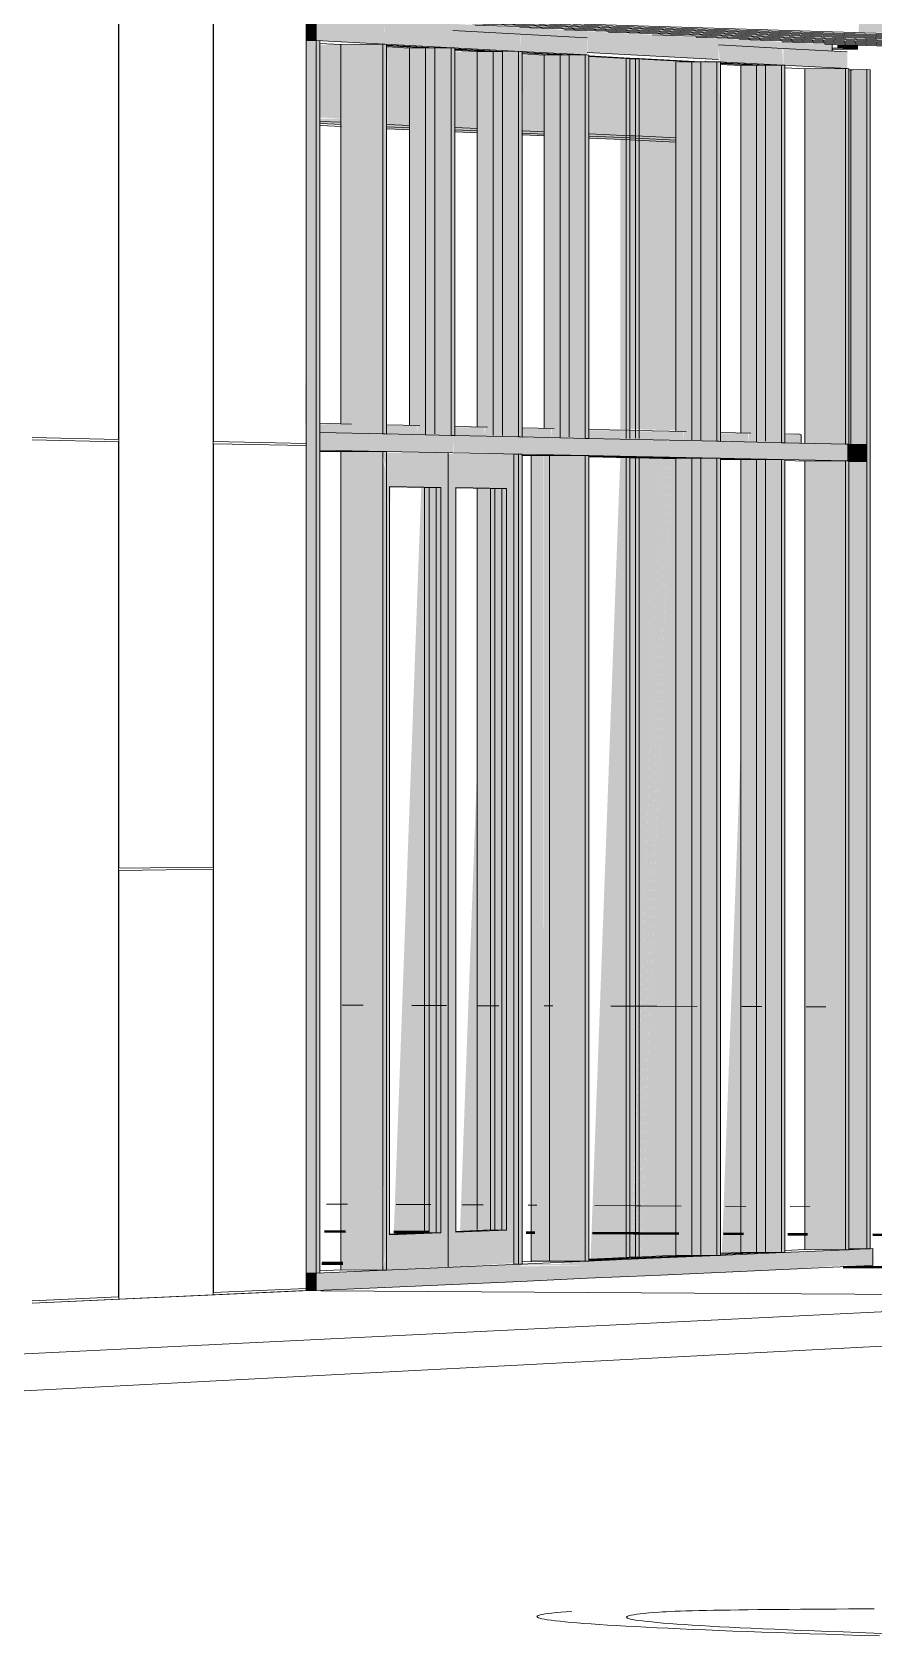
# Model space of a CAD drawing. Header units: inches. Extents: x 30681 to 92461, y -36095 to 66.
# Drawn here: x 92447.08653 to 92447.10768, y 65.97681 to 66.0171 of the extents above; entities that cross this region are included whole.
import ezdxf

# ---------------------------------------------------------------- set-up
doc = ezdxf.new("R2010")
doc.units = ezdxf.units.IN
doc.header["$MEASUREMENT"] = 0
doc.linetypes.add('Center 1_4_', pattern=[0.53125, 0.25, -0.09375, 0.09375, -0.09375])
doc.linetypes.add('Hidden', pattern=[0.28125, 0.1875, -0.09375])
for name, color, linetype, lineweight in [('A-CLNG', 13, 'Continuous', 13), ('A-DOOR', 31, 'Continuous', 13), ('A-GLAZ-CURT', 52, 'Continuous', 9), ('A-GLAZ-CWMG', 51, 'Continuous', 9), ('A-PROP-SBCK', 71, 'Hidden', 50), ('A-WALL-PATT', 111, 'Continuous', 13), ('C-BLDG-PADS', 91, 'Continuous', 9), ('C-TOPO', 7, 'Continuous', 9), ('Conc', 7, 'Continuous', 9), ('EOP-PR', 4, 'Continuous', 9), ('L-SITE-WALL', 31, 'Continuous', 13), ('PROP', 3, 'Center 1_4_', 9), ('S-BEAM', 12, 'Continuous', 9)]:
    doc.layers.add(name, color=color, linetype=linetype, lineweight=lineweight)

# ---------------------------------------------------------------- blocks, each defined once
blk = doc.blocks.new('FP_61-Looking North East Copy 1')
at = {"layer": 'A-WALL-PATT', "lineweight": 9}
for p, q in [((31214.299552, 66.006863), (31214.299552, 66.017577)), ((31214.299564, 65.996094), (31214.299564, 66.017576)), ((31214.301926, 65.996123), (31214.301926, 66.017448)), ((31214.301938, 66.006813), (31214.301938, 66.017448)), ((31214.299552, 66.006863), (31214.297382, 66.006909)), ((31214.299552, 66.006807), (31214.297382, 66.006853)), ((31214.299552, 65.985325), (31214.299552, 66.006807)), ((31214.304266, 66.006764), (31214.301938, 66.006813)), ((31214.301938, 65.985433), (31214.301938, 66.006757)), ((31214.304266, 66.006709), (31214.301938, 66.006757)), ((31214.301926, 65.996123), (31214.299564, 65.996094)), ((31214.299564, 65.996038), (31214.301926, 65.996067)), ((31214.299564, 65.98527), (31214.299564, 65.996038)), ((31214.301926, 65.985377), (31214.301926, 65.996067)), ((31214.297382, 65.985227), (31214.299552, 65.985325)), ((31214.301938, 65.985433), (31214.304266, 65.985538))]:
    blk.add_line(p, q, dxfattribs=at)

msp = doc.modelspace()

# ---------------------------------------------------------------- hatches: boundary and pattern name
at = {"layer": 'A-CLNG'}
msp.add_hatch(color=256, dxfattribs=at).paths.add_polyline_path([(92447.103779, 66.016408), (92447.103779, 66.016776), (92447.106633, 66.016622), (92447.106605, 66.016785), (92447.043486, 66.020236), (92447.043486, 66.020268), (92447.041839, 66.020323), (92447.041839, 66.020356), (92447.040178, 66.020414), (92447.040178, 66.020445), (92447.038671, 66.020496), (92447.038671, 66.020529), (92447.037073, 66.020583), (92447.037073, 66.020617), (92447.035462, 66.020674), (92447.035462, 66.020705), (92447.033837, 66.020766), (92447.033837, 66.020794), (92447.032198, 66.020858), (92447.032198, 66.020884), (92447.030544, 66.020952), (92447.030544, 66.020975), (92447.028877, 66.021046), (92447.028877, 66.021066), (92447.027194, 66.021142), (92447.027194, 66.021158), (92447.025497, 66.021238), (92447.025497, 66.021251), (92447.023785, 66.021335), (92447.023785, 66.021345), (92447.022008, 66.021418), (92447.022008, 66.021441), (92447.020316, 66.021499), (92447.020316, 66.021535), (92447.018558, 66.021595), (92447.018558, 66.021632), (92447.016784, 66.021717), (92447.016784, 66.021729), (92447.014994, 66.021789), (92447.014994, 66.021827), (92447.013219, 66.021887), (92447.013219, 66.021925), (92447.011426, 66.022006), (92447.011352, 66.022027), (92447.009481, 66.02209), (92447.009479, 66.022129), (92447.00767, 66.022189), (92447.00767, 66.022229), (92447.005797, 66.022292), (92447.005797, 66.022332), (92447.003907, 66.022395), (92447.003907, 66.022435), (92447.001999, 66.022499), (92447.001999, 66.02254), (92447.000038, 66.022606), (92447.000038, 66.022647), (92446.998129, 66.022711), (92446.998129, 66.022752), (92446.996166, 66.022818), (92446.996166, 66.02286), (92446.994185, 66.022948), (92446.994185, 66.022968), (92446.992185, 66.023035), (92446.992162, 66.023079), (92446.990166, 66.023146), (92446.990166, 66.023189), (92446.988149, 66.023256), (92446.988149, 66.0233), (92446.985937, 66.023377), (92446.985937, 66.023417), (92446.983992, 66.023483), (92446.983992, 66.023528), (92446.981893, 66.023597), (92446.981893, 66.023643), (92446.979774, 66.023713), (92446.979774, 66.023759), (92446.977634, 66.02383), (92446.977634, 66.023876), (92446.975473, 66.023948), (92446.975473, 66.023995), (92446.973291, 66.024084), (92446.973291, 66.024115), (92446.971086, 66.024188), (92446.971086, 66.024236), (92446.968859, 66.024309), (92446.968859, 66.024358), (92446.96661, 66.024432), (92446.96661, 66.024481), (92446.964338, 66.024556), (92446.964338, 66.024606), (92446.962043, 66.024702), (92446.962043, 66.024732), (92446.959724, 66.024808), (92446.959724, 66.024859), (92446.957382, 66.024936), (92446.957382, 66.024987), (92446.955015, 66.025066), (92446.955015, 66.025117), (92446.952623, 66.025196), (92446.952623, 66.025249), (92446.950206, 66.025328), (92446.950206, 66.025381), (92446.947764, 66.025462), (92446.947764, 66.025515), (92446.945296, 66.025597), (92446.945296, 66.025651), (92446.942946, 66.025729), (92446.942946, 66.025783), (92446.940281, 66.02587), (92446.940281, 66.025926), (92446.937733, 66.02601), (92446.937733, 66.026066), (92446.935157, 66.02615), (92446.935157, 66.026207), (92446.932554, 66.026293), (92446.932554, 66.02635), (92446.929777, 66.026444), (92446.929777, 66.026499), (92446.927172, 66.026587), (92446.927172, 66.026643), (92446.92457, 66.026729), (92446.92457, 66.026788), (92446.921849, 66.026877), (92446.921849, 66.026938), (92446.919098, 66.027028), (92446.919098, 66.027089), (92446.916317, 66.02718), (92446.916317, 66.027241), (92446.913503, 66.027333), (92446.913503, 66.027396), (92446.910658, 66.027489), (92446.910658, 66.027552), (92446.907835, 66.027647), (92446.907835, 66.027709), (92446.904869, 66.027812), (92446.904869, 66.02787), (92446.901925, 66.027978), (92446.901925, 66.028032), (92446.899059, 66.028125), (92446.899059, 66.028192), (92446.895932, 66.028293), (92446.895932, 66.028361), (92446.892883, 66.028465), (92446.892883, 66.028528), (92446.889798, 66.028628), (92446.889798, 66.028698), (92446.886676, 66.028799), (92446.886676, 66.028869), (92446.883516, 66.028971), (92446.883516, 66.029043), (92446.880319, 66.029146), (92446.880319, 66.029218), (92446.877126, 66.029321), (92446.877126, 66.029395), (92446.873779, 66.029503), (92446.873779, 66.029577), (92446.87049, 66.029683), (92446.87049, 66.029758), (92446.867133, 66.029866), (92446.867133, 66.029943), (92446.863734, 66.030052), (92446.863734, 66.03013), (92446.860293, 66.03024), (92446.860293, 66.030319), (92446.856809, 66.03043), (92446.856809, 66.03051), (92446.85328, 66.030623), (92446.85328, 66.030704), (92446.849706, 66.030818), (92446.849706, 66.0309), (92446.846086, 66.031016), (92446.846086, 66.031099), (92446.84242, 66.031216), (92446.84242, 66.031301), (92446.838706, 66.031419), (92446.838706, 66.031505), (92446.834943, 66.031624), (92446.834943, 66.031712), (92446.831131, 66.031833), (92446.831131, 66.031921), (92446.827268, 66.032044), (92446.827268, 66.032134), (92446.823354, 66.032258), (92446.823354, 66.032349), (92446.819387, 66.032474), (92446.819387, 66.032567), (92446.815367, 66.032694), (92446.815367, 66.032788), (92446.811366, 66.032914), (92446.811366, 66.03301), (92446.80716, 66.033142), (92446.80716, 66.03324), (92446.802972, 66.033371), (92446.802972, 66.03347), (92446.802515, 66.033482), (92446.802532, 66.033072), (92446.815302, 66.032382), (92446.815302, 66.032033), (92446.815748, 66.032018), (92446.882262, 66.028458), (92446.882262, 66.028699), (92446.883145, 66.028712), (92446.887633, 66.028469), (92446.887633, 66.028174), (92446.95281, 66.024685), (92446.95281, 66.024898), (92446.953484, 66.024906), (92446.98056, 66.023429), (92446.98056, 66.023199), (92447.042836, 66.019881), (92447.042836, 66.020037), (92447.043486, 66.020038), (92447.045595, 66.019924), (92447.045595, 66.019717), (92447.077705, 66.017997), (92447.077705, 66.01816), (92447.077878, 66.018162), (92447.100478, 66.016918), (92447.100478, 66.016583), (92447.101156, 66.016547)], flags=0)
at = {"layer": 'A-DOOR'}
h = msp.add_hatch(color=256, dxfattribs=at)
h.paths.add_polyline_path([(92447.09544, 65.986006), (92447.096988, 65.986084), (92447.096988, 66.006528), (92447.09544, 66.00653), (92447.09544, 66.006021), (92447.095344, 66.00635), (92447.095363, 65.986191), (92447.09544, 65.986545), (92447.09544, 65.986012)], flags=0)
h.paths.add_polyline_path([(92447.095512, 65.986883), (92447.095529, 66.005684), (92447.0968, 66.005661), (92447.0968, 65.986936), (92447.095529, 65.986884)], flags=0)
h = msp.add_hatch(color=256, dxfattribs=at)
h.paths.add_polyline_path([(92447.096988, 65.986074), (92447.098637, 65.986171), (92447.098621, 66.006494), (92447.096988, 66.006498), (92447.096988, 65.986084)], flags=0)
h.paths.add_polyline_path([(92447.097177, 65.986952), (92447.097193, 66.005654), (92447.09845, 66.005631), (92447.09845, 65.987004), (92447.097193, 65.986952)], flags=0)
at = {"layer": 'A-DOOR', "transparency": 33554496}
for points in [[(92447.095513, 65.986889), (92447.096683, 65.986939), (92447.096667, 66.005661), (92447.096393, 66.00566), (92447.096393, 65.986939), (92447.095514, 65.986902)], [(92447.095617, 65.9869), (92447.096496, 65.986936), (92447.097187, 66.005669), (92447.09631, 66.005669), (92447.09562, 65.986934)], [(92447.097177, 65.986957), (92447.098335, 65.987007), (92447.098318, 66.005631), (92447.097711, 66.00563), (92447.097709, 65.986993), (92447.097178, 65.986971)], [(92447.097281, 65.986968), (92447.097813, 65.987004), (92447.0985, 66.005645), (92447.097971, 66.005639), (92447.097284, 65.987002)]]:
    msp.add_hatch(color=256, dxfattribs=at).paths.add_polyline_path(points, flags=0)
at = {"layer": 'A-DOOR'}
for points in [[(92447.0968, 65.986936), (92447.0968, 66.005661), (92447.096683, 66.00566), (92447.096683, 65.986937), (92447.096756, 65.986936)], [(92447.09845, 65.987004), (92447.09845, 66.005631), (92447.098335, 66.00563), (92447.098335, 65.987005)]]:
    msp.add_hatch(color=256, dxfattribs=at).paths.add_polyline_path(points, flags=0)
at = {"layer": 'A-GLAZ-CURT', "transparency": 33554458}
for points in [[(92447.09665, 66.006974), (92447.09664, 66.016702), (92447.095442, 66.016741), (92447.095443, 66.016726), (92447.096011, 66.016682), (92447.096011, 66.007219), (92447.09621, 66.00719), (92447.096215, 66.007128), (92447.096215, 66.006983)], [(92447.098348, 66.006936), (92447.098337, 66.016612), (92447.097155, 66.016651), (92447.097156, 66.016636), (92447.097711, 66.016593), (92447.097711, 66.00718), (92447.097909, 66.007152), (92447.097914, 66.00709), (92447.097914, 66.006946)], [(92447.100027, 66.006899), (92447.100016, 66.016524), (92447.098849, 66.016562), (92447.09885, 66.016547), (92447.099393, 66.016505), (92447.099393, 66.007142), (92447.09959, 66.007114), (92447.099595, 66.007052), (92447.099595, 66.006909)], [(92447.103332, 66.006827), (92447.103332, 66.016349), (92447.102704, 66.01632), (92447.102704, 66.007067), (92447.102899, 66.007039), (92447.102904, 66.006978), (92447.102904, 66.006836)], [(92447.104958, 66.006791), (92447.104948, 66.016264), (92447.103824, 66.016312), (92447.103826, 66.016286), (92447.104334, 66.016254), (92447.104334, 66.00703), (92447.104528, 66.007002), (92447.104532, 66.006987), (92447.104532, 66.0068)], [(92447.105109, 66.00704), (92447.105109, 66.016283), (92447.104602, 66.016278), (92447.104602, 66.007052), (92447.104961, 66.007043)], [(92447.096804, 66.00723), (92447.096804, 66.014666), (92447.096237, 66.014692), (92447.096237, 66.007243)], [(92447.0985, 66.007191), (92447.0985, 66.014587), (92447.097946, 66.014613), (92447.097946, 66.007204)], [(92447.100179, 66.007153), (92447.100179, 66.01451), (92447.099637, 66.014509), (92447.099637, 66.007165)], [(92447.102333, 66.007103), (92447.102333, 66.01441), (92447.10131, 66.014457), (92447.10131, 66.007127), (92447.101941, 66.007112)], [(92447.102471, 66.0071), (92447.102471, 66.014403), (92447.102333, 66.014408), (92447.102333, 66.007103)], [(92447.102563, 66.007098), (92447.102563, 66.014399), (92447.102471, 66.014403), (92447.102471, 66.0071)], [(92447.103483, 66.007077), (92447.103483, 66.014357), (92447.102563, 66.014399), (92447.102563, 66.007098)], [(92447.104532, 66.0068), (92447.104511, 66.007021), (92447.10449, 66.007026), (92447.103825, 66.007018), (92447.103825, 66.006816), (92447.104064, 66.006811)], [(92447.100561, 65.986274), (92447.101586, 65.986319), (92447.102333, 66.006414), (92447.10131, 66.006431), (92447.100562, 65.986293)], [(92447.101552, 66.006413), (92447.101581, 66.006422), (92447.101159, 66.006421)], [(92447.101558, 66.006405), (92447.101558, 66.006413), (92447.101165, 66.006413)], [(92447.101697, 66.006402), (92447.101697, 66.00641), (92447.101558, 66.006405)], [(92447.101586, 65.986319), (92447.101725, 65.986325), (92447.102471, 66.006411), (92447.102333, 66.006397), (92447.10159, 65.986372)], [(92447.101788, 66.0064), (92447.101788, 66.006408), (92447.101697, 66.006402)], [(92447.101725, 65.986325), (92447.101816, 65.986329), (92447.102563, 66.006409), (92447.102471, 66.006397), (92447.101728, 65.986372)], [(92447.101779, 65.986298), (92447.103332, 65.986372), (92447.103322, 66.006391), (92447.102704, 66.006381), (92447.102704, 65.98637), (92447.101779, 65.9863)], [(92447.101816, 65.986329), (92447.102738, 65.986372), (92447.103483, 66.00639), (92447.102563, 66.006378), (92447.101819, 65.986365)], [(92447.10271, 66.006381), (92447.10271, 66.006389), (92447.102367, 66.006388)], [(92447.103823, 65.986388), (92447.104958, 65.986444), (92447.104948, 66.006357), (92447.104334, 66.006351), (92447.104334, 65.986442), (92447.103826, 65.98642)], [(92447.10386, 65.986419), (92447.104368, 65.986443), (92447.105109, 66.006365), (92447.104602, 66.00636), (92447.103861, 65.986437)], [(92447.104176, 66.006351), (92447.104183, 66.006359), (92447.104071, 66.006353)]]:
    msp.add_hatch(color=256, dxfattribs=at).paths.add_polyline_path(points, flags=0)
h = msp.add_hatch(color=256, dxfattribs=at)
h.paths.add_polyline_path([(92447.096215, 66.006983), (92447.096192, 66.00721), (92447.096171, 66.007215), (92447.095443, 66.007208), (92447.095443, 66.007), (92447.095501, 66.006999)], flags=0)
h.paths.add_polyline_path([(92447.096023, 66.014644), (92447.096021, 66.016697), (92447.095453, 66.016702), (92447.095455, 66.01467)], flags=0)
h = msp.add_hatch(color=256, dxfattribs=at)
h.paths.add_polyline_path([(92447.097914, 66.006946), (92447.097891, 66.007171), (92447.09787, 66.007176), (92447.097155, 66.007169), (92447.097155, 66.006963), (92447.097213, 66.006961)], flags=0)
h.paths.add_polyline_path([(92447.097723, 66.014566), (92447.097721, 66.016607), (92447.097165, 66.016605), (92447.097167, 66.014591)], flags=0)
h = msp.add_hatch(color=256, dxfattribs=at)
h.paths.add_polyline_path([(92447.099595, 66.006909), (92447.099572, 66.007133), (92447.099552, 66.007138), (92447.098849, 66.007131), (92447.098849, 66.006925), (92447.098906, 66.006924)], flags=0)
h.paths.add_polyline_path([(92447.099405, 66.014488), (92447.099403, 66.016519), (92447.09886, 66.016517), (92447.098862, 66.014513), (92447.099142, 66.0145)], flags=0)
h = msp.add_hatch(color=256, dxfattribs=at)
h.paths.add_polyline_path([(92447.101551, 66.006866), (92447.101551, 66.007093), (92447.100526, 66.007093), (92447.100526, 66.006888), (92447.101158, 66.006875)], flags=0)
h.paths.add_polyline_path([(92447.101563, 66.014389), (92447.101561, 66.01643), (92447.101518, 66.016446), (92447.100536, 66.016474), (92447.100538, 66.014436), (92447.101521, 66.014391)], flags=0)
h = msp.add_hatch(color=256, dxfattribs=at)
h.paths.add_polyline_path([(92447.10169, 66.006863), (92447.10169, 66.00709), (92447.101551, 66.00707), (92447.101551, 66.006866)], flags=0)
h.paths.add_polyline_path([(92447.101702, 66.014382), (92447.1017, 66.016431), (92447.101561, 66.016417), (92447.101563, 66.014389)], flags=0)
h = msp.add_hatch(color=256, dxfattribs=at)
h.paths.add_polyline_path([(92447.101781, 66.006861), (92447.101781, 66.007088), (92447.10169, 66.007066), (92447.10169, 66.006863)], flags=0)
h.paths.add_polyline_path([(92447.101793, 66.014378), (92447.101791, 66.016431), (92447.1017, 66.016413), (92447.101702, 66.014382)], flags=0)
h = msp.add_hatch(color=256, dxfattribs=at)
h.paths.add_polyline_path([(92447.102904, 66.006836), (92447.102882, 66.007058), (92447.102861, 66.007063), (92447.101781, 66.007064), (92447.101781, 66.006861), (92447.102272, 66.00685)], flags=0)
h.paths.add_polyline_path([(92447.102715, 66.014336), (92447.102713, 66.016345), (92447.102834, 66.016377), (92447.101791, 66.016408), (92447.101793, 66.014378)], flags=0)
h = msp.add_hatch(color=256, dxfattribs=at)
h.paths.add_polyline_path([(92447.101688, 65.986299), (92447.101691, 65.986326), (92447.10155, 65.9863)], flags=0)
h.paths.add_polyline_path([(92447.101691, 66.00641), (92447.101688, 66.006422), (92447.101552, 66.006413)], flags=0)
h = msp.add_hatch(color=256, dxfattribs=at)
h.paths.add_polyline_path([(92447.101779, 65.986298), (92447.101782, 65.98633), (92447.101688, 65.986299)], flags=0)
h.paths.add_polyline_path([(92447.101782, 66.006408), (92447.101779, 66.006423), (92447.101691, 66.00641)], flags=0)
at = {"layer": 'A-GLAZ-CWMG'}
for points in [[(92447.093419, 66.016881), (92447.093666, 66.016891), (92447.093666, 66.017323), (92447.093419, 66.017304), (92447.093419, 66.016891), (92447.093419, 66.016883)], [(92447.095391, 66.016792), (92447.095384, 66.01723), (92447.093666, 66.017304), (92447.093666, 66.016883), (92447.095344, 66.016794)], [(92447.097105, 66.016702), (92447.097105, 66.017137), (92447.095391, 66.01723), (92447.095391, 66.016792), (92447.097057, 66.016704)], [(92447.093419, 66.006818), (92447.093666, 66.006819), (92447.093653, 66.016883), (92447.093419, 66.016873), (92447.0934, 66.007273), (92447.093419, 66.007253), (92447.093419, 66.006819)], [(92447.093762, 66.006817), (92447.093762, 66.016878), (92447.093666, 66.01686), (92447.093666, 66.006819)], [(92447.095344, 66.007002), (92447.095342, 66.016792), (92447.094293, 66.016772), (92447.094293, 66.007258), (92447.094492, 66.007229), (92447.094497, 66.007166), (92447.094497, 66.007021), (92447.09503, 66.007009)], [(92447.095439, 66.007), (92447.095439, 66.016789), (92447.095344, 66.01677), (92447.095344, 66.007002)], [(92447.098799, 66.016612), (92447.098786, 66.017046), (92447.097105, 66.017114), (92447.097105, 66.016702), (92447.098753, 66.016615)], [(92447.100476, 66.016524), (92447.100476, 66.016955), (92447.098799, 66.017045), (92447.098799, 66.016612), (92447.100435, 66.016526)], [(92447.105401, 66.016264), (92447.105376, 66.016689), (92447.103777, 66.016776), (92447.103808, 66.016348), (92447.105356, 66.016267)], [(92447.097057, 66.006965), (92447.097055, 66.016701), (92447.09665, 66.016677), (92447.09665, 66.006974), (92447.096756, 66.006971)], [(92447.097152, 66.006963), (92447.097152, 66.016699), (92447.097057, 66.01668), (92447.097057, 66.006965)], [(92447.098753, 66.006927), (92447.09875, 66.016612), (92447.098348, 66.016588), (92447.098348, 66.006936), (92447.098441, 66.006934)], [(92447.098846, 66.006925), (92447.098846, 66.01661), (92447.098753, 66.01659), (92447.098753, 66.006927)], [(92447.10043, 66.00689), (92447.100427, 66.016524), (92447.100027, 66.0165), (92447.100027, 66.006899), (92447.100119, 66.006897)], [(92447.100522, 66.006888), (92447.100522, 66.016521), (92447.10043, 66.016502), (92447.10043, 66.00689)], [(92447.103731, 66.006818), (92447.103719, 66.016352), (92447.103332, 66.01632), (92447.103332, 66.006827), (92447.103422, 66.006825)], [(92447.103822, 66.006816), (92447.103808, 66.016348), (92447.103731, 66.016328), (92447.103731, 66.006818)], [(92447.107008, 66.01618), (92447.107008, 66.016601), (92447.105401, 66.016688), (92447.105401, 66.016264), (92447.106964, 66.016182)], [(92447.105356, 66.006782), (92447.105356, 66.016264), (92447.104958, 66.016254), (92447.104958, 66.006791)], [(92447.105446, 66.00678), (92447.105435, 66.016262), (92447.105356, 66.016254), (92447.105356, 66.006782)], [(92447.106964, 66.006747), (92447.106964, 66.016179), (92447.105946, 66.016172), (92447.105946, 66.006769), (92447.10648, 66.006758)], [(92447.107053, 66.006745), (92447.107053, 66.016177), (92447.106964, 66.01615), (92447.106964, 66.006747)], [(92447.107499, 66.006735), (92447.107499, 66.016154), (92447.107054, 66.01615), (92447.107054, 66.006745)], [(92447.107587, 66.006523), (92447.107587, 66.016149), (92447.107499, 66.016154), (92447.107499, 66.006525)], [(92447.093666, 65.985922), (92447.093666, 66.006819), (92447.093419, 66.006818), (92447.093419, 65.985923)], [(92447.093666, 65.985922), (92447.093762, 65.985926), (92447.093762, 66.006817), (92447.093666, 66.006816), (92447.093666, 65.985997)], [(92447.095391, 66.006564), (92447.095391, 66.007001), (92447.093762, 66.007037), (92447.093762, 66.006597), (92447.095344, 66.006565)], [(92447.097105, 66.006528), (92447.097105, 66.006964), (92447.095391, 66.006991), (92447.095391, 66.006564), (92447.096988, 66.006531)], [(92447.098799, 66.006493), (92447.098799, 66.006926), (92447.097105, 66.006953), (92447.097121, 66.006528), (92447.098753, 66.006494)], [(92447.100476, 66.006459), (92447.100476, 66.006889), (92447.098799, 66.006916), (92447.098799, 66.006493), (92447.10043, 66.00646)], [(92447.102135, 66.006425), (92447.102135, 66.006853), (92447.100476, 66.006879), (92447.100476, 66.006459), (92447.101778, 66.006432)], [(92447.103777, 66.006391), (92447.103777, 66.006817), (92447.102135, 66.006843), (92447.102135, 66.006425), (92447.103731, 66.006392)], [(92447.105401, 66.006357), (92447.105401, 66.006781), (92447.103777, 66.006807), (92447.103777, 66.006391), (92447.105356, 66.006358)], [(92447.107008, 66.006324), (92447.107008, 66.006746), (92447.105401, 66.00678), (92447.105401, 66.006357), (92447.106964, 66.006325)], [(92447.107499, 66.006314), (92447.107499, 66.006735), (92447.107008, 66.006745), (92447.107008, 66.006324), (92447.107053, 66.006323)], [(92447.095344, 65.985998), (92447.095344, 66.006564), (92447.094293, 66.006553), (92447.094297, 65.986002), (92447.094443, 65.986004)], [(92447.098753, 65.986148), (92447.098753, 66.006493), (92447.098637, 66.006463), (92447.098637, 65.986148), (92447.098683, 65.986148)], [(92447.098753, 65.986145), (92447.098846, 65.98617), (92447.098846, 66.006492), (92447.098753, 66.006463), (92447.098753, 65.98617)], [(92447.099301, 65.986221), (92447.099393, 65.986227), (92447.099382, 66.006457), (92447.09907, 66.006455), (92447.09907, 65.986223)], [(92447.10043, 65.986221), (92447.10043, 66.006459), (92447.099393, 66.006449), (92447.099393, 65.986225), (92447.099439, 65.986227), (92447.100119, 65.986223)], [(92447.10043, 65.986219), (92447.100522, 65.986255), (92447.100522, 66.006458), (92447.10043, 66.006446), (92447.10043, 65.986226)], [(92447.103731, 65.986366), (92447.103731, 66.006391), (92447.103332, 66.006368), (92447.103332, 65.986369), (92447.103422, 65.986368)], [(92447.103731, 65.986364), (92447.103822, 65.986388), (92447.103822, 66.00639), (92447.103731, 66.00636), (92447.103731, 65.986371)], [(92447.105356, 65.986438), (92447.105356, 66.006357), (92447.104958, 66.006342), (92447.104958, 65.98644)], [(92447.105356, 65.986436), (92447.105446, 65.98644), (92447.105446, 66.006356), (92447.105356, 66.006351), (92447.105356, 65.989264)], [(92447.106964, 65.986509), (92447.106964, 66.006324), (92447.105946, 66.006321), (92447.105946, 65.986512), (92447.10648, 65.986511)], [(92447.106964, 65.986506), (92447.107053, 65.986533), (92447.107053, 66.006323), (92447.106964, 66.006325), (92447.106964, 65.98653)], [(92447.107054, 65.986535), (92447.107499, 65.986537), (92447.107499, 66.006314), (92447.107054, 66.006311), (92447.107054, 65.986537)], [(92447.107499, 65.98653), (92447.107587, 65.986534), (92447.107587, 66.006523), (92447.107499, 66.006522), (92447.107499, 65.989264)], [(92447.107008, 65.986087), (92447.107653, 65.986116), (92447.107653, 65.986537), (92447.107008, 65.986506), (92447.107008, 65.986094)], [(92447.097105, 65.985638), (92447.098799, 65.985722), (92447.098799, 65.986147), (92447.097105, 65.986073), (92447.097105, 65.985645)], [(92447.100476, 65.985791), (92447.102135, 65.985873), (92447.102135, 65.986294), (92447.100476, 65.986219), (92447.100476, 65.985798)], [(92447.102135, 65.985866), (92447.103777, 65.985948), (92447.103777, 65.986366), (92447.102135, 65.986294), (92447.102135, 65.985873)], [(92447.103777, 65.98594), (92447.105401, 65.986021), (92447.105401, 65.986438), (92447.103777, 65.986364), (92447.103777, 65.985948)], [(92447.105401, 65.986014), (92447.107008, 65.986119), (92447.107008, 65.986508), (92447.105401, 65.986436), (92447.105401, 65.986021)], [(92447.093666, 65.985482), (92447.093666, 65.985922), (92447.093419, 65.985922), (92447.093419, 65.985483), (92447.093519, 65.985483)], [(92447.093666, 65.985482), (92447.095391, 65.985568), (92447.095391, 65.985998), (92447.093666, 65.985922), (92447.093666, 65.985489)], [(92447.095391, 65.98556), (92447.097105, 65.985645), (92447.097105, 65.986073), (92447.095391, 65.985995), (92447.095391, 65.985568)]]:
    msp.add_hatch(color=256, dxfattribs=at).paths.add_polyline_path(points, flags=0)
h = msp.add_hatch(color=256, dxfattribs=at)
h.paths.add_polyline_path([(92447.095344, 65.985995), (92447.095439, 65.986012), (92447.095439, 65.986545), (92447.095344, 65.986)], flags=0)
h.paths.add_polyline_path([(92447.095439, 66.006021), (92447.095439, 66.006563), (92447.095344, 66.00655), (92447.095368, 66.00635), (92447.095395, 66.006225)], flags=0)
h = msp.add_hatch(color=256, dxfattribs=at)
h.paths.add_polyline_path([(92447.098799, 65.985714), (92447.100476, 65.985798), (92447.100476, 65.986116), (92447.098799, 65.986089), (92447.098799, 65.985722)], flags=0)
h.paths.add_polyline_path([(92447.098799, 65.986116), (92447.100476, 65.986116), (92447.100476, 65.986159), (92447.098799, 65.986145)], flags=0)
h.paths.add_polyline_path([(92447.100476, 65.986159), (92447.100476, 65.986221), (92447.099736, 65.986164), (92447.10043, 65.98616)], flags=0)
at = {"layer": 'L-SITE-WALL'}
msp.add_hatch(color=256, dxfattribs=at).paths.add_polyline_path([(92447.10727, 66.016671), (92447.10727, 66.016765), (92447.106774, 66.01678), (92447.106774, 66.016698), (92447.107223, 66.016674)], flags=0)
at = {"layer": 'S-BEAM'}
msp.add_hatch(color=256, dxfattribs=at).paths.add_polyline_path([(92447.112551, 66.016916), (92447.112623, 66.018524), (92447.107365, 66.018685), (92447.107294, 66.017104), (92447.109885, 66.017)], flags=0)
h = msp.add_hatch(color=256, dxfattribs=at)
h.paths.add_polyline_path([(92447.094302, 66.014925), (92447.094302, 66.016742), (92447.093776, 66.016769), (92447.093776, 66.01495)], flags=0)
h.paths.add_polyline_path([(92447.075133, 66.015821), (92447.075133, 66.017262), (92447.069453, 66.017551), (92447.069453, 66.016086), (92447.074776, 66.015837)], flags=0)
h.paths.add_polyline_path([(92447.06518, 66.016285), (92447.06518, 66.017769), (92447.060438, 66.017979), (92447.060438, 66.016507), (92447.061584, 66.016453)], flags=0)
h.paths.add_polyline_path([(92447.059464, 66.016552), (92447.059464, 66.017736), (92447.059371, 66.017739), (92447.059371, 66.018065), (92447.057383, 66.018166), (92447.057383, 66.01665)], flags=0)
h = msp.add_hatch(color=256, dxfattribs=at)
h.paths.add_polyline_path([(92447.103344, 66.01635), (92447.103344, 66.016371), (92447.103334, 66.01635)], flags=0)
h.paths.add_polyline_path([(92447.094302, 66.016742), (92447.094302, 66.016787), (92447.093776, 66.016784), (92447.093776, 66.016769)], flags=0)
h = msp.add_hatch(color=256, dxfattribs=at)
h.paths.add_polyline_path([(92447.0943, 66.014772), (92447.0943, 66.014831), (92447.093774, 66.014851), (92447.093774, 66.014797)], flags=0)
h.paths.add_polyline_path([(92447.075131, 66.015658), (92447.075131, 66.01572), (92447.069451, 66.01598), (92447.069451, 66.015921), (92447.074774, 66.015675)], flags=0)
h.paths.add_polyline_path([(92447.065651, 66.016097), (92447.065651, 66.01616), (92447.060436, 66.016398), (92447.060436, 66.016338), (92447.061582, 66.016285)], flags=0)
h.paths.add_polyline_path([(92447.059861, 66.016364), (92447.059861, 66.016429), (92447.057381, 66.01654), (92447.057381, 66.016479)], flags=0)
h = msp.add_hatch(color=256, dxfattribs=at)
h.paths.add_polyline_path([(92447.094302, 66.014831), (92447.094302, 66.014925), (92447.093776, 66.01492), (92447.093775, 66.014855)], flags=0)
h.paths.add_polyline_path([(92447.075133, 66.015721), (92447.075133, 66.015821), (92447.069453, 66.01606), (92447.069453, 66.015984), (92447.074776, 66.015737)], flags=0)
h.paths.add_polyline_path([(92447.065241, 66.01618), (92447.065184, 66.016259), (92447.06518, 66.016285), (92447.060438, 66.016482), (92447.060437, 66.016402), (92447.061583, 66.016349)], flags=0)
h.paths.add_polyline_path([(92447.059526, 66.016445), (92447.059469, 66.016519), (92447.059464, 66.016552), (92447.057383, 66.016625), (92447.057383, 66.016544)], flags=0)
h = msp.add_hatch(color=256, dxfattribs=at)
h.paths.add_polyline_path([(92447.105856, 66.006957), (92447.105813, 66.006996), (92447.105449, 66.006976), (92447.105449, 66.006966), (92447.10585, 66.006957)], flags=0)
h.paths.add_polyline_path([(92447.094497, 66.007213), (92447.094453, 66.007254), (92447.093765, 66.007246), (92447.093765, 66.00723)], flags=0)
h.paths.add_polyline_path([(92447.077143, 66.007605), (92447.077144, 66.007647), (92447.069443, 66.007796), (92447.069443, 66.007779), (92447.074766, 66.007659)], flags=0)
h.paths.add_polyline_path([(92447.069, 66.007789), (92447.068973, 66.007828), (92447.068954, 66.007833), (92447.068342, 66.007821), (92447.068342, 66.007804)], flags=0)
h.paths.add_polyline_path([(92447.067898, 66.007814), (92447.06787, 66.007853), (92447.067851, 66.007858), (92447.057373, 66.008069), (92447.057373, 66.008052), (92447.06597, 66.007857)], flags=0)
h = msp.add_hatch(color=256, dxfattribs=at)
h.paths.add_polyline_path([(92447.105856, 66.006771), (92447.105856, 66.006957), (92447.105449, 66.006966), (92447.105449, 66.00678), (92447.105558, 66.006778)], flags=0)
h.paths.add_polyline_path([(92447.094497, 66.007021), (92447.094497, 66.007213), (92447.093765, 66.00723), (92447.093765, 66.007037)], flags=0)
h.paths.add_polyline_path([(92447.077125, 66.00706), (92447.077125, 66.007606), (92447.069443, 66.007779), (92447.069443, 66.007221), (92447.074766, 66.007109)], flags=0)
h.paths.add_polyline_path([(92447.069, 66.00723), (92447.069, 66.007789), (92447.068342, 66.007804), (92447.068342, 66.007244)], flags=0)
h.paths.add_polyline_path([(92447.067898, 66.007253), (92447.067898, 66.007814), (92447.057373, 66.008052), (92447.057373, 66.007474), (92447.066992, 66.007272)], flags=0)
h = msp.add_hatch(color=256, dxfattribs=at)
h.paths.add_polyline_path([(92447.099076, 66.006455), (92447.099076, 66.006458), (92447.099053, 66.006456)], flags=0)
h.paths.add_polyline_path([(92447.094299, 66.006553), (92447.094299, 66.006562), (92447.093947, 66.006561)], flags=0)
h.paths.add_polyline_path([(92447.075423, 66.00694), (92447.075441, 66.00696), (92447.074773, 66.006954)], flags=0)
h.paths.add_polyline_path([(92447.065977, 66.007134), (92447.065977, 66.007154), (92447.06328, 66.007189)], flags=0)

# ---------------------------------------------------------------- linework, layer by layer
at = {"layer": 'A-CLNG'}
for p, q in [((92447.106633, 66.016788), (92447.106633, 66.016622)), ((92447.103779, 66.016408), (92447.100478, 66.016583)), ((92447.103448, 66.016358), (92447.103745, 66.016349))]:
    msp.add_line(p, q, dxfattribs=at)
at = {"layer": 'A-DOOR'}
for p, q in [((92447.096988, 66.006528), (92447.096988, 65.986074)), ((92447.096988, 65.986074), (92447.096988, 66.006528)), ((92447.098637, 66.006494), (92447.098637, 65.986146)), ((92447.095512, 66.005684), (92447.095512, 65.986883)), ((92447.095512, 66.005684), (92447.0968, 66.005661)), ((92447.095514, 66.005678), (92447.096509, 66.00566)), ((92447.096393, 66.00566), (92447.095514, 66.005676)), ((92447.096683, 66.005661), (92447.096393, 66.00566)), ((92447.096393, 65.986939), (92447.096393, 66.00566)), ((92447.096509, 66.00566), (92447.096683, 66.005661)), ((92447.096509, 66.00566), (92447.096509, 65.986938)), ((92447.0968, 66.005661), (92447.096683, 66.005661)), ((92447.096683, 66.005661), (92447.096683, 65.986937)), ((92447.0968, 65.986936), (92447.0968, 66.005661)), ((92447.097177, 66.005654), (92447.097177, 65.986952)), ((92447.097177, 66.005654), (92447.09845, 66.005631)), ((92447.097178, 66.005648), (92447.098161, 66.005631)), ((92447.098045, 66.00563), (92447.097178, 66.005646)), ((92447.098335, 66.005631), (92447.098045, 66.00563)), ((92447.098045, 65.987007), (92447.098045, 66.00563)), ((92447.098161, 66.005631), (92447.098161, 65.987006)), ((92447.098161, 66.005631), (92447.098335, 66.005631)), ((92447.09845, 66.005631), (92447.098335, 66.005631)), ((92447.098335, 66.005631), (92447.098335, 65.987005)), ((92447.09845, 65.987004), (92447.09845, 66.005631)), ((92447.095512, 65.986883), (92447.0968, 65.986936)), ((92447.095514, 65.986902), (92447.096393, 65.986939)), ((92447.096509, 65.986938), (92447.095514, 65.986897)), ((92447.096683, 65.986937), (92447.096393, 65.986939)), ((92447.096509, 65.986938), (92447.096683, 65.986937)), ((92447.0968, 65.986936), (92447.096683, 65.986937)), ((92447.097177, 65.986952), (92447.09845, 65.987004)), ((92447.097178, 65.986971), (92447.098045, 65.987007)), ((92447.098161, 65.987006), (92447.097178, 65.986965)), ((92447.098335, 65.987005), (92447.098045, 65.987007)), ((92447.098335, 65.987005), (92447.098161, 65.987006)), ((92447.09845, 65.987004), (92447.098335, 65.987005))]:
    msp.add_line(p, q, dxfattribs=at)
at = {"layer": 'A-GLAZ-CURT'}
for p, q in [((92447.09665, 66.016701), (92447.095441, 66.016765)), ((92447.095442, 66.016751), (92447.096418, 66.016699)), ((92447.096418, 66.016699), (92447.09665, 66.016701)), ((92447.096418, 66.016699), (92447.096418, 66.007)), ((92447.09665, 66.007003), (92447.09665, 66.016701)), ((92447.098348, 66.016612), (92447.097153, 66.016675)), ((92447.097154, 66.016661), (92447.098116, 66.01661)), ((92447.098116, 66.01661), (92447.098348, 66.016612)), ((92447.098116, 66.01661), (92447.098116, 66.006962)), ((92447.098348, 66.006966), (92447.098348, 66.016612)), ((92447.100027, 66.016523), (92447.098848, 66.016585)), ((92447.098849, 66.016572), (92447.099796, 66.016522)), ((92447.099796, 66.016522), (92447.100027, 66.016523)), ((92447.099796, 66.016522), (92447.099796, 66.006925)), ((92447.100027, 66.006929), (92447.100027, 66.016523)), ((92447.101688, 66.016436), (92447.100524, 66.016497)), ((92447.100525, 66.016483), (92447.101459, 66.016434)), ((92447.101459, 66.016434), (92447.101688, 66.016436)), ((92447.101459, 66.016434), (92447.101459, 66.006889)), ((92447.10155, 66.016429), (92447.101688, 66.01643)), ((92447.10155, 66.006886), (92447.10155, 66.016429)), ((92447.10155, 66.016429), (92447.101689, 66.016422)), ((92447.101688, 66.006892), (92447.101688, 66.016436)), ((92447.101689, 66.016422), (92447.103104, 66.016348)), ((92447.101693, 66.01643), (92447.101779, 66.016431)), ((92447.103332, 66.016349), (92447.101779, 66.016431)), ((92447.101779, 66.016431), (92447.101779, 66.00689)), ((92447.103104, 66.016348), (92447.103332, 66.016349)), ((92447.103104, 66.016348), (92447.103104, 66.006852)), ((92447.103332, 66.006856), (92447.103332, 66.016349)), ((92447.104958, 66.016264), (92447.103823, 66.016323)), ((92447.103824, 66.01631), (92447.104731, 66.016262)), ((92447.104731, 66.016262), (92447.104958, 66.016264)), ((92447.104731, 66.016262), (92447.104731, 66.006816)), ((92447.104958, 66.00682), (92447.104958, 66.016264)), ((92447.101688, 66.006424), (92447.100524, 66.006448)), ((92447.100525, 66.006443), (92447.101459, 66.006424)), ((92447.101459, 66.006424), (92447.101459, 65.986296)), ((92447.101459, 66.006424), (92447.101688, 66.006424)), ((92447.10155, 65.9863), (92447.10155, 66.006422)), ((92447.10155, 66.006422), (92447.101689, 66.006419)), ((92447.10155, 66.006422), (92447.101688, 66.006422)), ((92447.101688, 65.986294), (92447.101688, 66.006424)), ((92447.101688, 66.006422), (92447.101779, 66.006423)), ((92447.101689, 66.006419), (92447.103104, 66.00639)), ((92447.103332, 66.006391), (92447.101779, 66.006423)), ((92447.101779, 66.006423), (92447.101779, 65.986298)), ((92447.103104, 66.00639), (92447.103332, 66.006391)), ((92447.103104, 66.00639), (92447.103104, 65.986368)), ((92447.103332, 65.986367), (92447.103332, 66.006391)), ((92447.104958, 66.006357), (92447.103823, 66.006381)), ((92447.103824, 66.006375), (92447.104731, 66.006357)), ((92447.104731, 66.006357), (92447.104731, 65.986439)), ((92447.104731, 66.006357), (92447.104958, 66.006357)), ((92447.104958, 65.986438), (92447.104958, 66.006357)), ((92447.100524, 65.986243), (92447.101688, 65.986294)), ((92447.101459, 65.986296), (92447.100525, 65.986255)), ((92447.101459, 65.986296), (92447.101688, 65.986294)), ((92447.101689, 65.986306), (92447.10155, 65.9863)), ((92447.101688, 65.986299), (92447.10155, 65.9863)), ((92447.101779, 65.986298), (92447.101688, 65.986299)), ((92447.103104, 65.986368), (92447.101689, 65.986306)), ((92447.101779, 65.986298), (92447.103332, 65.986367)), ((92447.103104, 65.986368), (92447.103332, 65.986367)), ((92447.103823, 65.986388), (92447.104958, 65.986438)), ((92447.104731, 65.986439), (92447.103824, 65.9864)), ((92447.104731, 65.986439), (92447.104958, 65.986438))]:
    msp.add_line(p, q, dxfattribs=at)
at = {"layer": 'A-GLAZ-CWMG'}
for p, q in [((92447.093666, 66.016883), (92447.093666, 66.017323)), ((92447.093431, 66.016881), (92447.093666, 66.016883)), ((92447.093431, 66.016881), (92447.093666, 66.016883)), ((92447.093666, 66.016883), (92447.095391, 66.016792)), ((92447.093666, 66.016883), (92447.093762, 66.016878)), ((92447.093666, 66.016883), (92447.093666, 66.006819)), ((92447.093762, 66.006817), (92447.093762, 66.016878)), ((92447.093766, 66.016814), (92447.094293, 66.016787)), ((92447.094293, 66.016787), (92447.095344, 66.016794)), ((92447.094293, 66.016787), (92447.094293, 66.007273)), ((92447.095344, 66.016794), (92447.095439, 66.016789)), ((92447.095344, 66.016794), (92447.095344, 66.007002)), ((92447.095391, 66.016792), (92447.097105, 66.016702)), ((92447.095439, 66.007), (92447.095439, 66.016789)), ((92447.098799, 66.017045), (92447.097105, 66.017137)), ((92447.100476, 66.016955), (92447.098799, 66.017045)), ((92447.105401, 66.016688), (92447.103777, 66.016776)), ((92447.095443, 66.016726), (92447.096011, 66.016696)), ((92447.096011, 66.016696), (92447.09665, 66.016701)), ((92447.096011, 66.016696), (92447.096011, 66.007214)), ((92447.09665, 66.016701), (92447.097057, 66.016704)), ((92447.097057, 66.016704), (92447.097152, 66.016699)), ((92447.097057, 66.016704), (92447.097057, 66.006965)), ((92447.097105, 66.016702), (92447.098799, 66.016612)), ((92447.097152, 66.006963), (92447.097152, 66.016699)), ((92447.097156, 66.016636), (92447.097711, 66.016607)), ((92447.097711, 66.016607), (92447.098348, 66.016612)), ((92447.097711, 66.016607), (92447.097711, 66.007175)), ((92447.098348, 66.016612), (92447.098753, 66.016615)), ((92447.098753, 66.016615), (92447.098846, 66.01661)), ((92447.098753, 66.016615), (92447.098753, 66.006927)), ((92447.098799, 66.016612), (92447.100476, 66.016524)), ((92447.098846, 66.006925), (92447.098846, 66.01661)), ((92447.09885, 66.016547), (92447.099393, 66.016519)), ((92447.099393, 66.016519), (92447.100027, 66.016523)), ((92447.099393, 66.016519), (92447.099393, 66.007137)), ((92447.100027, 66.016523), (92447.10043, 66.016526)), ((92447.10043, 66.016526), (92447.100522, 66.016521)), ((92447.10043, 66.016526), (92447.10043, 66.00689)), ((92447.100522, 66.006888), (92447.100522, 66.016521)), ((92447.102704, 66.016345), (92447.103332, 66.016349)), ((92447.102704, 66.016345), (92447.102704, 66.007062)), ((92447.103332, 66.016349), (92447.103731, 66.016352)), ((92447.103731, 66.016352), (92447.103822, 66.016348)), ((92447.103731, 66.016352), (92447.103731, 66.006818)), ((92447.103777, 66.01635), (92447.105401, 66.016264)), ((92447.103822, 66.006816), (92447.103822, 66.016348)), ((92447.107008, 66.016601), (92447.105401, 66.016688)), ((92447.103826, 66.016286), (92447.104334, 66.016259)), ((92447.104334, 66.016259), (92447.104958, 66.016264)), ((92447.104334, 66.016259), (92447.104334, 66.007025)), ((92447.104958, 66.016264), (92447.105356, 66.016267)), ((92447.105356, 66.016267), (92447.105446, 66.016262)), ((92447.105356, 66.016267), (92447.105356, 66.006782)), ((92447.105401, 66.016264), (92447.107008, 66.01618)), ((92447.105446, 66.00678), (92447.105446, 66.016262)), ((92447.10545, 66.016201), (92447.105946, 66.016175)), ((92447.105946, 66.016175), (92447.106964, 66.016182)), ((92447.105946, 66.016175), (92447.105946, 66.006769)), ((92447.106964, 66.016182), (92447.107053, 66.016177)), ((92447.106964, 66.016182), (92447.106964, 66.006747)), ((92447.107053, 66.006745), (92447.107053, 66.016177)), ((92447.107054, 66.016153), (92447.107102, 66.016153)), ((92447.107102, 66.016153), (92447.107146, 66.016151)), ((92447.107102, 66.006744), (92447.107102, 66.016153)), ((92447.107146, 66.016151), (92447.107499, 66.016154)), ((92447.107499, 66.016154), (92447.107587, 66.016149)), ((92447.107499, 66.016154), (92447.107499, 66.006525)), ((92447.107587, 66.006523), (92447.107587, 66.016149)), ((92447.093666, 66.006819), (92447.093666, 65.985922)), ((92447.093762, 66.006597), (92447.093762, 66.007037)), ((92447.095391, 66.007001), (92447.093762, 66.007037)), ((92447.093762, 65.985926), (92447.093762, 66.006817)), ((92447.095439, 66.007), (92447.095344, 66.007002)), ((92447.097105, 66.006964), (92447.095391, 66.007001)), ((92447.097152, 66.006963), (92447.097057, 66.006965)), ((92447.098799, 66.006926), (92447.097105, 66.006964)), ((92447.098846, 66.006925), (92447.098753, 66.006927)), ((92447.100476, 66.006889), (92447.098799, 66.006926)), ((92447.100522, 66.006888), (92447.10043, 66.00689)), ((92447.102135, 66.006853), (92447.100476, 66.006889)), ((92447.103777, 66.006817), (92447.102135, 66.006853)), ((92447.103822, 66.006816), (92447.103731, 66.006818)), ((92447.105401, 66.006781), (92447.103777, 66.006817)), ((92447.105446, 66.00678), (92447.105356, 66.006782)), ((92447.107008, 66.006746), (92447.105401, 66.006781)), ((92447.107053, 66.006745), (92447.106964, 66.006747)), ((92447.107499, 66.006735), (92447.107008, 66.006746)), ((92447.107499, 66.006735), (92447.107499, 66.006314)), ((92447.093762, 66.006597), (92447.095391, 66.006564)), ((92447.093766, 66.006572), (92447.094293, 66.006562)), ((92447.094293, 66.006562), (92447.095344, 66.006565)), ((92447.094293, 66.006562), (92447.094293, 65.986002)), ((92447.095344, 66.006565), (92447.095439, 66.006563)), ((92447.095344, 66.006565), (92447.095344, 65.985995)), ((92447.095391, 66.006564), (92447.097105, 66.006528)), ((92447.095439, 65.986), (92447.095439, 66.006563)), ((92447.097105, 66.006528), (92447.098799, 66.006493)), ((92447.098637, 66.006494), (92447.098753, 66.006494)), ((92447.098753, 66.006494), (92447.098846, 66.006492)), ((92447.098753, 66.006494), (92447.098753, 65.986145)), ((92447.098799, 66.006493), (92447.100476, 66.006459)), ((92447.098846, 65.986149), (92447.098846, 66.006492)), ((92447.09885, 66.006468), (92447.099301, 66.006459)), ((92447.09907, 66.006458), (92447.099531, 66.006459)), ((92447.09907, 65.986223), (92447.09907, 66.006458)), ((92447.099531, 66.006459), (92447.099624, 66.006457)), ((92447.099531, 65.98622), (92447.099531, 66.006459)), ((92447.099595, 66.006457), (92447.10043, 66.00646)), ((92447.10043, 66.00646), (92447.100522, 66.006458)), ((92447.10043, 66.00646), (92447.10043, 65.986219)), ((92447.100476, 66.006459), (92447.102135, 66.006425)), ((92447.100522, 65.986223), (92447.100522, 66.006458)), ((92447.100526, 66.006434), (92447.101103, 66.006422)), ((92447.101103, 66.006422), (92447.101552, 66.006413)), ((92447.101552, 66.006413), (92447.101691, 66.00641)), ((92447.101691, 66.00641), (92447.102704, 66.006389)), ((92447.102135, 66.006425), (92447.103777, 66.006391)), ((92447.102704, 66.006389), (92447.103332, 66.006391)), ((92447.102704, 66.006389), (92447.102704, 65.98637)), ((92447.103332, 66.006391), (92447.103731, 66.006392)), ((92447.103731, 66.006392), (92447.103822, 66.00639)), ((92447.103731, 66.006392), (92447.103731, 65.986364)), ((92447.103777, 66.006391), (92447.105401, 66.006357)), ((92447.103822, 65.986368), (92447.103822, 66.00639)), ((92447.103826, 66.006366), (92447.104334, 66.006355)), ((92447.104334, 66.006355), (92447.104958, 66.006357)), ((92447.104334, 66.006355), (92447.104334, 65.986442)), ((92447.104958, 66.006357), (92447.105356, 66.006358)), ((92447.105356, 66.006358), (92447.105446, 66.006356)), ((92447.105356, 66.006358), (92447.105356, 65.986436)), ((92447.105401, 66.006357), (92447.107008, 66.006324)), ((92447.105446, 65.98644), (92447.105446, 66.006356)), ((92447.10545, 66.006332), (92447.105946, 66.006322)), ((92447.105946, 66.006322), (92447.106964, 66.006325)), ((92447.105946, 66.006322), (92447.105946, 65.986512)), ((92447.106964, 66.006325), (92447.107053, 66.006323)), ((92447.106964, 66.006325), (92447.106964, 65.986506)), ((92447.107008, 66.006324), (92447.107499, 66.006314)), ((92447.107053, 65.98651), (92447.107053, 66.006323)), ((92447.107499, 66.006314), (92447.107054, 66.006313)), ((92447.107499, 66.006525), (92447.107499, 65.98653)), ((92447.107587, 65.986534), (92447.107587, 66.006523)), ((92447.097711, 66.005642), (92447.097711, 65.987017)), ((92447.107653, 65.986537), (92447.107008, 65.986508)), ((92447.107499, 65.98653), (92447.107054, 65.986533)), ((92447.107587, 65.986534), (92447.107499, 65.98653)), ((92447.107653, 65.986116), (92447.107653, 65.986537)), ((92447.098799, 65.986147), (92447.097105, 65.986073)), ((92447.098753, 65.986145), (92447.098637, 65.986146)), ((92447.098846, 65.986149), (92447.098753, 65.986145)), ((92447.100476, 65.986221), (92447.098799, 65.986147)), ((92447.099301, 65.986221), (92447.09885, 65.986202)), ((92447.099531, 65.98622), (92447.09907, 65.986223)), ((92447.099624, 65.986224), (92447.099531, 65.98622)), ((92447.10043, 65.986219), (92447.099624, 65.986224)), ((92447.100522, 65.986223), (92447.10043, 65.986219)), ((92447.102135, 65.986294), (92447.100476, 65.986221)), ((92447.101103, 65.9863), (92447.100526, 65.986275)), ((92447.101552, 65.98632), (92447.101103, 65.9863)), ((92447.101691, 65.986326), (92447.101552, 65.98632)), ((92447.102704, 65.98637), (92447.101691, 65.986326)), ((92447.103777, 65.986366), (92447.102135, 65.986294)), ((92447.103332, 65.986367), (92447.102704, 65.98637)), ((92447.103731, 65.986364), (92447.103332, 65.986367)), ((92447.103822, 65.986368), (92447.103731, 65.986364)), ((92447.105401, 65.986438), (92447.103777, 65.986366)), ((92447.104334, 65.986442), (92447.103826, 65.98642)), ((92447.104958, 65.986438), (92447.104334, 65.986442)), ((92447.105356, 65.986436), (92447.104958, 65.986438)), ((92447.105446, 65.98644), (92447.105356, 65.986436)), ((92447.107008, 65.986508), (92447.105401, 65.986438)), ((92447.105946, 65.986512), (92447.10545, 65.986491)), ((92447.106964, 65.986506), (92447.105946, 65.986512)), ((92447.107053, 65.98651), (92447.106964, 65.986506)), ((92447.093666, 65.985922), (92447.093431, 65.985923)), ((92447.093666, 65.985922), (92447.093431, 65.985923)), ((92447.095391, 65.985998), (92447.093666, 65.985922)), ((92447.093762, 65.985926), (92447.093666, 65.985922)), ((92447.093666, 65.985482), (92447.093666, 65.985922)), ((92447.094293, 65.986002), (92447.093766, 65.985979)), ((92447.095344, 65.985995), (92447.094293, 65.986002)), ((92447.095439, 65.986), (92447.095344, 65.985995)), ((92447.097105, 65.986073), (92447.095391, 65.985998)), ((92447.098799, 65.985714), (92447.100476, 65.985791)), ((92447.100476, 65.985791), (92447.102135, 65.985866)), ((92447.102135, 65.985866), (92447.103777, 65.98594)), ((92447.103777, 65.98594), (92447.105401, 65.986014)), ((92447.105401, 65.986014), (92447.107008, 65.986087)), ((92447.107008, 65.986087), (92447.107653, 65.986116)), ((92447.093431, 65.985483), (92447.093519, 65.985483)), ((92447.093519, 65.985483), (92447.093666, 65.985482)), ((92447.093666, 65.985482), (92447.095391, 65.98556)), ((92447.095391, 65.98556), (92447.097105, 65.985638)), ((92447.097105, 65.985638), (92447.098799, 65.985714))]:
    msp.add_line(p, q, dxfattribs=at)
at = {"layer": 'A-PROP-SBCK', "linetype": 'Continuous'}
for p, q in [((92447.093879, 65.986972), (92447.094403, 65.986969)), ((92447.095622, 65.986962), (92447.096497, 65.986957)), ((92447.098943, 65.986942), (92447.099162, 65.986941)), ((92447.100613, 65.986933), (92447.101634, 65.986927)), ((92447.101634, 65.986927), (92447.101773, 65.986926)), ((92447.101773, 65.986926), (92447.102782, 65.98692)), ((92447.1039, 65.986913), (92447.104405, 65.986911)), ((92447.105517, 65.986904), (92447.106011, 65.986901)), ((92447.10765, 65.986892), (92447.1363, 65.986725)), ((92447.093815, 65.986163), (92447.09434, 65.98616)), ((92447.106911, 65.986082), (92447.13623, 65.985901))]:
    msp.add_line(p, q, dxfattribs=at)
at = {"layer": 'C-BLDG-PADS'}
for p, q in [((92447.094343, 65.986197), (92447.093818, 65.9862)), ((92447.086535, 65.985166), (92447.093519, 65.985483))]:
    msp.add_line(p, q, dxfattribs=at)
at = {"layer": 'C-TOPO'}
for p, q in [((92447.094851, 65.992649), (92447.094326, 65.992651)), ((92447.096947, 65.992642), (92447.096071, 65.992645)), ((92447.09826, 65.992638), (92447.097731, 65.99264)), ((92447.099615, 65.992633), (92447.099396, 65.992634)), ((92447.10209, 65.992625), (92447.101068, 65.992629)), ((92447.102228, 65.992625), (92447.10209, 65.992625)), ((92447.103239, 65.992621), (92447.102228, 65.992625)), ((92447.104864, 65.992616), (92447.104358, 65.992618)), ((92447.106472, 65.992611), (92447.105977, 65.992612)), ((92447.093818, 65.9862), (92447.094343, 65.986197)), ((92447.094343, 65.986197), (92447.093818, 65.9862))]:
    msp.add_line(p, q, dxfattribs=at)
at = {"layer": 'Conc'}
for p, q in [((92447.136201, 65.985556), (92446.978972, 65.977378)), ((92447.013031, 65.980287), (92447.115746, 65.985338)), ((92447.115746, 65.985338), (92447.093783, 65.985481))]:
    msp.add_line(p, q, dxfattribs=at)
at = {"layer": 'EOP-PR'}
for points in [[(92447.100091, 65.977428, 0), (92447.099948, 65.977417, 0), (92447.099816, 65.977406, 0), (92447.099698, 65.977395, 0), (92447.099593, 65.977383, 0), (92447.0995, 65.977372, 0), (92447.09942, 65.97736, 0), (92447.099353, 65.977349, 0), (92447.0993, 65.977337, 0), (92447.099259, 65.977325, 0), (92447.099231, 65.977313, 0), (92447.099217, 65.977301, 0), (92447.099215, 65.977289, 0), (92447.099227, 65.977276, 0), (92447.099252, 65.977264, 0), (92447.09929, 65.977251, 0), (92447.099341, 65.977239, 0), (92447.099406, 65.977226, 0), (92447.099483, 65.977213, 0), (92447.099574, 65.977201, 0), (92447.099678, 65.977188, 0), (92447.099795, 65.977175, 0), (92447.099926, 65.977161, 0), (92447.100069, 65.977148, 0), (92447.100226, 65.977135, 0), (92447.100396, 65.977122, 0), (92447.100579, 65.977108, 0), (92447.100775, 65.977095, 0), (92447.100984, 65.977082, 0), (92447.101206, 65.977068, 0), (92447.101441, 65.977055, 0), (92447.101689, 65.977041, 0), (92447.10195, 65.977027, 0), (92447.102224, 65.977014, 0), (92447.10251, 65.977, 0), (92447.102809, 65.976986, 0), (92447.103121, 65.976973, 0), (92447.103445, 65.976959, 0), (92447.103782, 65.976945, 0), (92447.104132, 65.976931, 0), (92447.104493, 65.976918, 0), (92447.104867, 65.976904, 0), (92447.105253, 65.97689, 0), (92447.105651, 65.976876, 0), (92447.106061, 65.976863, 0), (92447.106483, 65.976849, 0), (92447.106916, 65.976835, 0), (92447.107362, 65.976822, 0), (92447.107819, 65.976808, 0)], [(92447.10229, 65.977405, 0), (92447.10215, 65.977395, 0), (92447.102024, 65.977384, 0), (92447.10191, 65.977373, 0), (92447.101809, 65.977362, 0), (92447.101722, 65.977351, 0), (92447.101647, 65.97734, 0), (92447.101585, 65.977328, 0), (92447.101536, 65.977317, 0), (92447.1015, 65.977305, 0), (92447.101478, 65.977293, 0), (92447.101468, 65.977282, 0), (92447.101472, 65.97727, 0), (92447.101489, 65.977257, 0), (92447.101519, 65.977245, 0), (92447.101563, 65.977233, 0), (92447.10162, 65.977221, 0), (92447.101689, 65.977208, 0), (92447.101773, 65.977196, 0), (92447.101869, 65.977183, 0), (92447.101979, 65.97717, 0), (92447.102101, 65.977158, 0), (92447.102238, 65.977145, 0), (92447.102387, 65.977132, 0), (92447.102549, 65.977119, 0), (92447.102725, 65.977106, 0), (92447.102913, 65.977093, 0), (92447.103115, 65.97708, 0), (92447.10333, 65.977067, 0), (92447.103558, 65.977053, 0), (92447.103798, 65.97704, 0), (92447.104052, 65.977027, 0), (92447.104318, 65.977014, 0), (92447.104597, 65.977, 0), (92447.104889, 65.976987, 0), (92447.105194, 65.976974, 0), (92447.105511, 65.97696, 0), (92447.105841, 65.976947, 0), (92447.106183, 65.976933, 0), (92447.106537, 65.97692, 0), (92447.106904, 65.976907, 0), (92447.107283, 65.976893, 0), (92447.107674, 65.97688, 0), (92447.108076, 65.976866, 0)], [(92447.107689, 65.977487, 0), (92447.107362, 65.977486, 0), (92447.107041, 65.977485, 0), (92447.106728, 65.977484, 0), (92447.106422, 65.977482, 0), (92447.106124, 65.97748, 0), (92447.105835, 65.977479, 0), (92447.105554, 65.977476, 0), (92447.105282, 65.977474, 0), (92447.105019, 65.977472, 0), (92447.104766, 65.977469, 0), (92447.104523, 65.977466, 0), (92447.10429, 65.977463, 0), (92447.104067, 65.977459, 0), (92447.103855, 65.977456, 0), (92447.103654, 65.977452, 0), (92447.103464, 65.977448, 0), (92447.103286, 65.977444, 0), (92447.103119, 65.97744, 0), (92447.102964, 65.977435, 0), (92447.102821, 65.977431, 0), (92447.10269, 65.977426, 0), (92447.102571, 65.977421, 0), (92447.102465, 65.977416, 0), (92447.102371, 65.977411, 0), (92447.10229, 65.977405, 0)]]:
    msp.add_polyline3d(points, dxfattribs=at)
at = {"layer": 'L-SITE-WALL'}
for p, q in [((92447.093419, 65.985483), (92447.093419, 66.017322)), ((92447.106774, 66.016698), (92447.106774, 66.016784)), ((92447.10727, 66.016768), (92447.10727, 66.016671)), ((92447.106633, 66.016697), (92447.106774, 66.016698)), ((92447.10727, 66.016671), (92447.106635, 66.016667)), ((92447.106774, 66.016698), (92447.10727, 66.016671)), ((92447.086535, 65.985171), (92447.093419, 65.985483))]:
    msp.add_line(p, q, dxfattribs=at)
at = {"layer": 'PROP', "linetype": 'Continuous'}
for p, q in [((92447.093933, 65.987656), (92447.094457, 65.987654)), ((92447.095676, 65.987647), (92447.096552, 65.987642)), ((92447.097334, 65.987638), (92447.097863, 65.987635)), ((92447.098998, 65.987628), (92447.099216, 65.987627)), ((92447.100668, 65.987619), (92447.101689, 65.987614)), ((92447.101689, 65.987614), (92447.101828, 65.987613)), ((92447.101828, 65.987613), (92447.102837, 65.987607)), ((92447.103955, 65.987601), (92447.104461, 65.987598)), ((92447.105573, 65.987592), (92447.106067, 65.987589))]:
    msp.add_line(p, q, dxfattribs=at)
at = {"layer": 'S-BEAM'}
for p, q in [((92447.112551, 66.016916), (92447.093077, 66.017524)), ((92447.113649, 66.016855), (92447.094235, 66.017461)), ((92447.114739, 66.016794), (92447.095386, 66.017398)), ((92447.115821, 66.016733), (92447.096528, 66.017336)), ((92447.116895, 66.016673), (92447.097662, 66.017274)), ((92447.117962, 66.016613), (92447.098788, 66.017212)), ((92447.119021, 66.016553), (92447.099906, 66.017151)), ((92447.120072, 66.016494), (92447.101016, 66.017091)), ((92447.121116, 66.016436), (92447.102118, 66.01703)), ((92447.122152, 66.016377), (92447.103212, 66.016971)), ((92447.123181, 66.01632), (92447.104299, 66.016911)), ((92447.124203, 66.016262), (92447.105378, 66.016852)), ((92447.125218, 66.016205), (92447.10645, 66.016794)), ((92447.103456, 66.016365), (92447.10343, 66.016347)), ((92447.093774, 66.014855), (92447.0943, 66.014831)), ((92447.0943, 66.014772), (92447.093774, 66.014797)), ((92447.094304, 66.014723), (92447.093778, 66.014747)), ((92447.095451, 66.014778), (92447.096019, 66.014751)), ((92447.096019, 66.014693), (92447.095451, 66.014719)), ((92447.096023, 66.014644), (92447.095455, 66.01467)), ((92447.097164, 66.014698), (92447.097719, 66.014672)), ((92447.097719, 66.014614), (92447.097164, 66.01464)), ((92447.097723, 66.014566), (92447.097167, 66.014591)), ((92447.098858, 66.014619), (92447.099401, 66.014594)), ((92447.099401, 66.014536), (92447.098858, 66.014562)), ((92447.099405, 66.014488), (92447.098862, 66.014513)), ((92447.100534, 66.014542), (92447.101559, 66.014494)), ((92447.101559, 66.014437), (92447.100534, 66.014484)), ((92447.101563, 66.014389), (92447.100538, 66.014436)), ((92447.101559, 66.014494), (92447.101698, 66.014488)), ((92447.101698, 66.01443), (92447.101559, 66.014437)), ((92447.101702, 66.014382), (92447.101563, 66.014389)), ((92447.102712, 66.014383), (92447.101698, 66.01443)), ((92447.101699, 66.014488), (92447.102712, 66.014441)), ((92447.102715, 66.014336), (92447.101702, 66.014382)), ((92447.093765, 66.00727), (92447.094556, 66.007252)), ((92447.095442, 66.007232), (92447.096273, 66.007213)), ((92447.097155, 66.007193), (92447.097972, 66.007174)), ((92447.098849, 66.007154), (92447.099652, 66.007136)), ((92447.100525, 66.007116), (92447.101551, 66.007093)), ((92447.101551, 66.007093), (92447.10169, 66.00709)), ((92447.10169, 66.00709), (92447.102961, 66.007061)), ((92447.103825, 66.007041), (92447.104589, 66.007024)), ((92447.105449, 66.007004), (92447.105814, 66.006996)), ((92447.105856, 66.006957), (92447.105856, 66.006771)), ((92447.093772, 66.006564), (92447.094299, 66.006553)), ((92447.098856, 66.00646), (92447.099076, 66.006455)), ((92447.100533, 66.006426), (92447.101558, 66.006405)), ((92447.101558, 66.006405), (92447.101697, 66.006402)), ((92447.101697, 66.006402), (92447.10271, 66.006381)), ((92447.103832, 66.006358), (92447.104176, 66.006351))]:
    msp.add_line(p, q, dxfattribs=at)
msp.add_polyline3d([(92447.105813, 66.006996, 0), (92447.105835, 66.006991, 0), (92447.10585, 66.006976, 0), (92447.105856, 66.006957, 0)], dxfattribs=at)

# ---------------------------------------------------------------- block references
at = {"layer": 'L-SITE-WALL', "lineweight": 9}
msp.add_blockref('FP_61-Looking North East Copy 1', (61232.789153, 0), dxfattribs=at)

doc.saveas('drawing.dxf')
